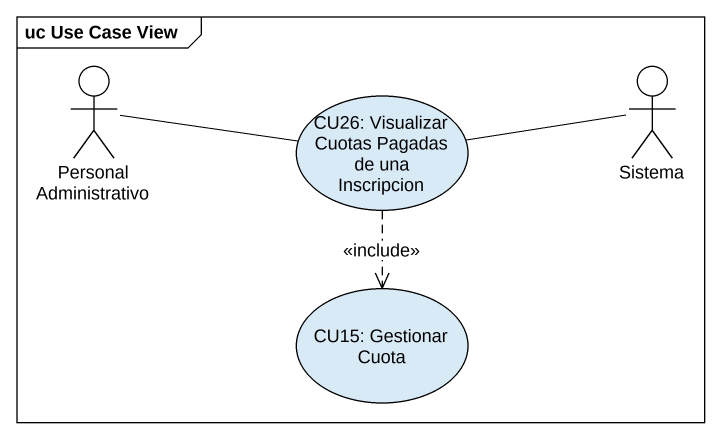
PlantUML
@startuml
mainframe uc Use Case View
actor "Personal Administrativo" as Personal_Administrativo
actor Sistema
usecase "CU26: Visualizar Cuotas Pagadas de una Inscripcion" as CU26_Visualizar_Cuotas
usecase "CU15: Gestionar Cuota" as CU15_Gestionar_Cuota
Personal_Administrativo -right- CU26_Visualizar_Cuotas
Sistema -left- CU26_Visualizar_Cuotas
CU26_Visualizar_Cuotas ..> CU15_Gestionar_Cuota : <<include>>
@enduml
